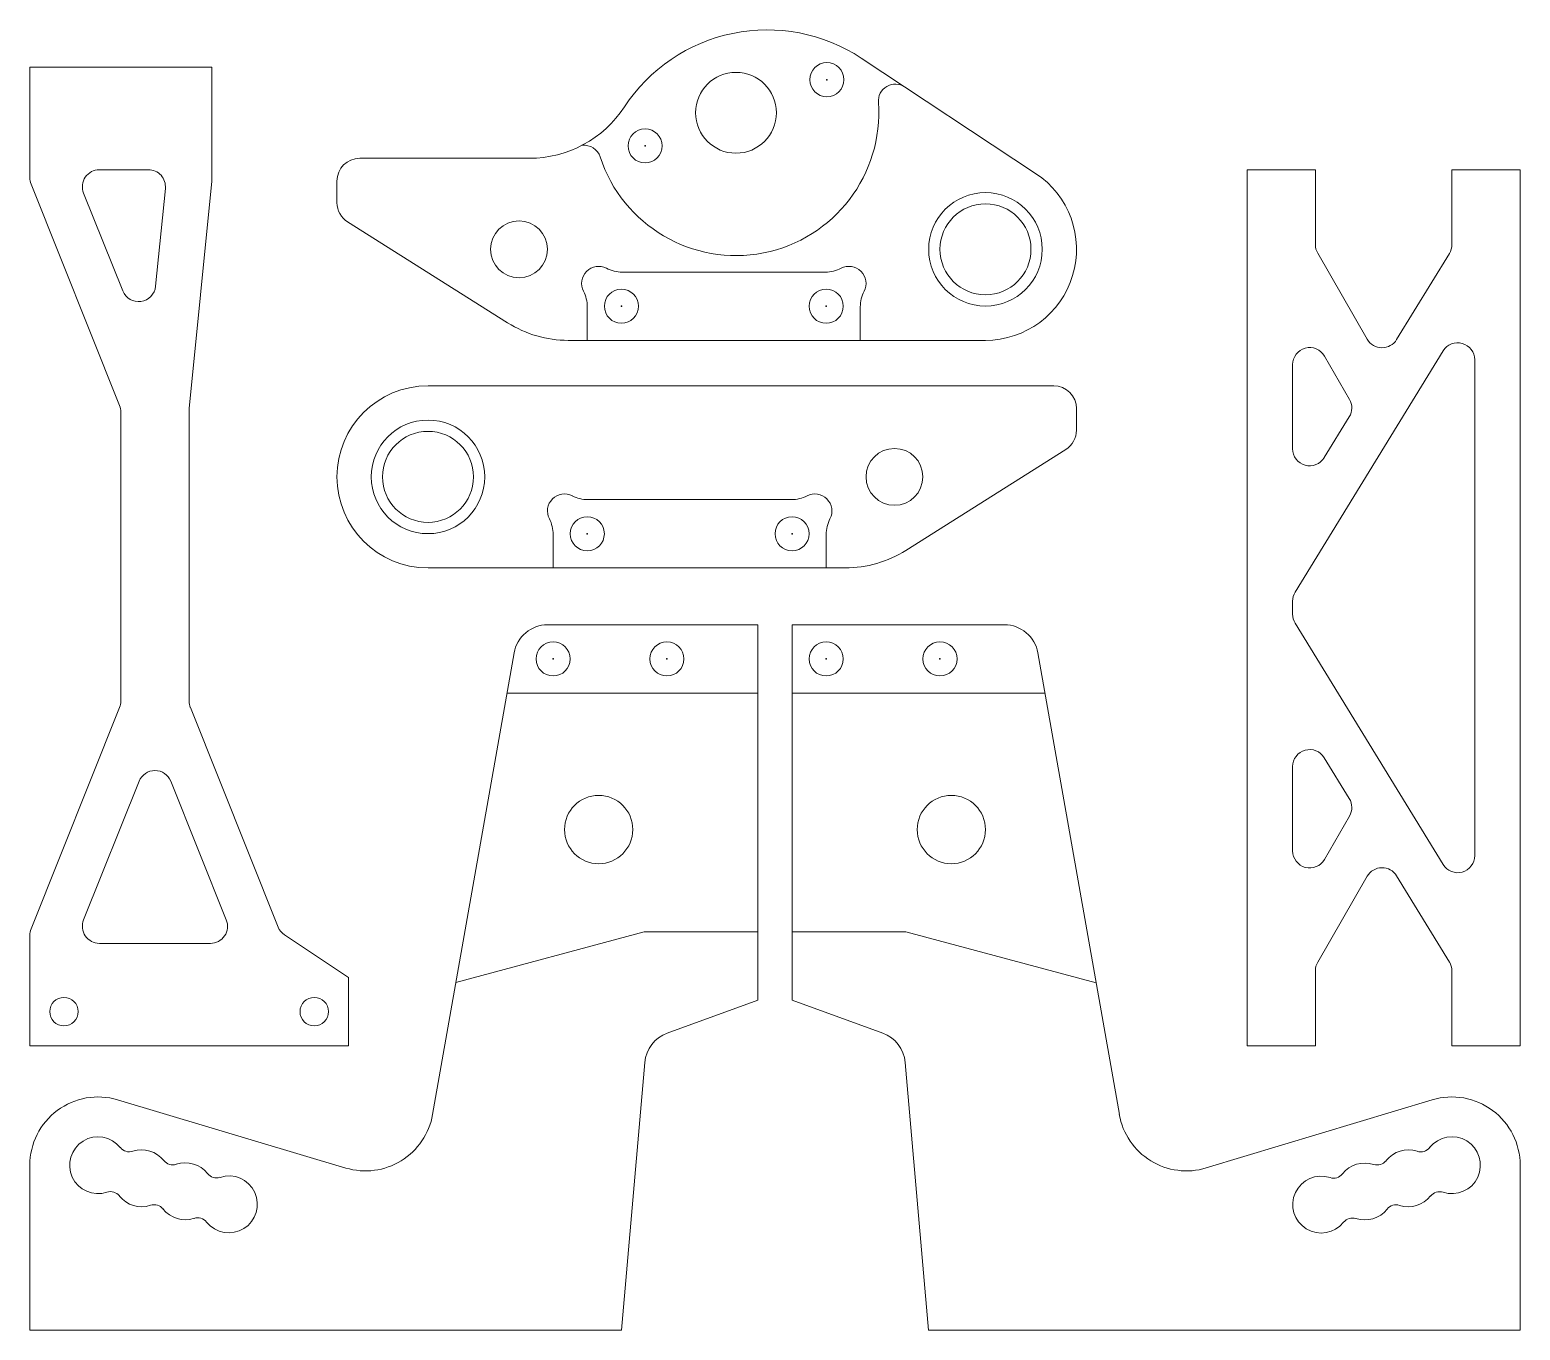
# Model space of a CAD drawing. Header units: millimetres. Extents: x 0 to 131, y 0 to 114.
import ezdxf

# ---------------------------------------------------------------- set-up
doc = ezdxf.new("R2010")
doc.units = ezdxf.units.MM
doc.header["$PDSIZE"] = -1

msp = doc.modelspace()

# ---------------------------------------------------------------- linework, layer by layer
at = {"color": 7, "linetype": 'Continuous', "lineweight": 15}
for p, q in [((73.08, 111.81), (88.41, 101.67)), ((16, 111), (0, 111)), ((0, 111), (0, 101.29)), ((16, 101), (16, 111)), ((29, 103), (43.9, 103)), ((10.42, 102), (6.12, 102)), ((14, 81), (16, 101)), ((27, 99.1), (27, 101)), ((107, 102), (107, 25)), ((113, 102), (107, 102)), ((113, 102), (113, 95.4)), ((125, 95.42), (125, 102)), ((131, 102), (125, 102)), ((131, 25), (131, 102)), ((0.11, 100.73), (7.89, 81.27)), ((4.73, 99.94), (8.17, 91.35)), ((11.06, 91.75), (11.92, 100.35)), ((41.99, 88.54), (27.93, 97.41)), ((113.2, 94.65), (117.56, 87.1)), ((120.14, 87.07), (124.78, 94.64)), ((69.94, 93), (52.06, 93)), ((49, 89.94), (49, 87)), ((73, 87), (73, 89.94)), ((47.33, 87), (84, 87)), ((124.22, 86.07), (111.22, 64.86)), ((116, 81.81), (113.8, 85.62)), ((127, 41.71), (127, 85.29)), ((111, 84.87), (111, 77.47)), ((90, 83), (35, 83)), ((8, 80.71), (8, 55.29)), ((14, 55.29), (14, 81)), ((92, 79.1), (92, 81)), ((113.78, 76.69), (115.98, 80.28)), ((77.01, 68.54), (91.07, 77.41)), ((66.94, 73), (49.06, 73)), ((46, 69.94), (46, 67)), ((70, 67), (70, 69.94)), ((35, 67), (71.67, 67)), ((111, 64.08), (111, 62.92)), ((64, 62), (45.52, 62)), ((64, 29), (64, 62)), ((67, 62), (67, 29)), ((85.66, 62), (67, 62)), ((111.22, 62.14), (124.22, 40.93)), ((42.56, 59.52), (35.41, 18.96)), ((95.77, 18.96), (88.61, 59.52)), ((41.94, 56), (64, 56)), ((67, 56), (89.23, 56)), ((7.89, 54.73), (0.11, 35.27)), ((21.83, 35.43), (14.11, 54.73)), ((115.98, 46.72), (113.78, 50.31)), ((111, 49.53), (111, 42.13)), ((9.61, 48.25), (4.73, 36.06)), ((17.27, 36.06), (12.39, 48.25)), ((113.8, 41.38), (116, 45.19)), ((117.56, 39.9), (113.2, 32.35)), ((124.78, 32.36), (120.14, 39.93)), ((0, 34.71), (0, 25)), ((28, 31), (22.39, 34.74)), ((37.46, 30.57), (54, 35)), ((54, 35), (64, 35)), ((67, 35), (77, 35)), ((77, 35), (93.73, 30.52)), ((6.12, 34), (15.88, 34)), ((113, 31.6), (113, 25)), ((125, 25), (125, 31.58)), ((28, 25), (28, 31)), ((64, 29), (56.02, 26.1)), ((67, 29), (74.98, 26.1)), ((0, 25), (28, 25)), ((107, 25), (113, 25)), ((125, 25), (131, 25)), ((54.06, 23.54), (52, 0)), ((76.94, 23.54), (79, 0)), ((7.72, 20.25), (27.78, 14.25)), ((123.27, 20.24), (103.41, 14.26)), ((0, 14.5), (0, 0)), ((131, 14.5), (131, 0)), ((0, 0), (52, 0)), ((131, 0), (79, 0))]:
    msp.add_line(p, q, dxfattribs=at)
for centre, radius in [((70.06, 109.91), 1.5), ((62.07, 107), 3.55), ((54.08, 104.09), 1.5), ((84, 95), 4.99), ((84, 95), 4), ((43, 95), 2.5), ((52, 90), 1.5), ((70, 90), 1.5), ((35, 75), 4.99), ((35, 75), 4), ((76, 75), 2.5), ((49, 70), 1.5), ((67, 70), 1.5), ((46, 59), 1.5), ((56, 59), 1.5), ((70, 59), 1.5), ((80, 59), 1.5), ((50, 44), 3), ((81, 44), 3), ((3, 28), 1.25), ((25, 28), 1.25)]:
    msp.add_circle(centre, radius, dxfattribs=at)
for centre, radius, start, end in [((64.81, 99.29), 15, 56.5448, 146.7503), ((76.08, 108.02), 1.5, 56.5448, 184.1772), ((43.9, 113), 10, 270, 326.7503), ((62.07, 107), 12.55, 198.0287, 4.1772), ((48.71, 102.65), 1.5, 18.0287, 96.4607), ((29, 101), 2, 90, 180), ((1.5, 101.29), 1.5, 180, 201.8014), ((6.12, 100.5), 1.5, 90, 201.8014), ((10.42, 100.5), 1.5, 354.2894, 90), ((84, 95), 8, 270, 56.5448), ((29, 99.1), 2, 180, 237.7525), ((114.5, 95.4), 1.5, 180, 210), ((123.5, 95.42), 1.5, 328.4987, 0), ((50, 92), 1.5, 62.734, 207.266), ((52.06, 96), 3, 242.734, 270), ((69.94, 96), 3, 270, 297.266), ((72, 92), 1.5, 332.734, 117.266), ((9.56, 91.9), 1.5, 201.8014, 354.2894), ((46, 89.94), 3, 0, 27.266), ((76, 89.94), 3, 152.734, 180), ((47.33, 97), 10, 237.7525, 270), ((118.86, 87.85), 1.5, 210, 328.4987), ((125.5, 85.29), 1.5, 0, 148.4987), ((112.5, 84.87), 1.5, 30, 180), ((35, 75), 8, 90, 270), ((90, 81), 2, 0, 90), ((6.5, 80.71), 1.5, 0, 21.8014), ((114.7, 81.06), 1.5, 328.4987, 30), ((90, 79.1), 2, 302.2475, 0), ((112.5, 77.47), 1.5, 180, 328.4987), ((47, 72), 1.5, 62.734, 207.266), ((69, 72), 1.5, 332.734, 117.266), ((49.06, 76), 3, 242.734, 270), ((66.94, 76), 3, 270, 297.266), ((43, 69.94), 3, 0, 27.266), ((73, 69.94), 3, 152.734, 180), ((71.67, 77), 10, 270, 302.2475), ((112.5, 64.08), 1.5, 148.4987, 180), ((112.5, 62.92), 1.5, 180, 211.5013), ((45.52, 59), 3, 90, 170), ((85.66, 59), 3, 10, 90), ((6.5, 55.29), 1.5, 338.1986, 0), ((15.5, 55.29), 1.5, 180, 201.8014), ((112.5, 49.53), 1.5, 31.5013, 180), ((11, 47.69), 1.5, 21.8014, 158.1986), ((114.7, 45.94), 1.5, 330, 31.5013), ((112.5, 42.13), 1.5, 180, 330), ((118.86, 39.15), 1.5, 31.5013, 150), ((125.5, 41.71), 1.5, 211.5013, 0), ((6.12, 35.5), 1.5, 158.1986, 270), ((15.88, 35.5), 1.5, 270, 21.8014), ((23.22, 35.99), 1.5, 201.8014, 236.3099), ((1.5, 34.71), 1.5, 158.1986, 180), ((114.5, 31.6), 1.5, 150, 180), ((123.5, 31.58), 1.5, 0, 31.5013), ((57.05, 23.28), 3, 110, 175), ((73.95, 23.28), 3, 5, 70), ((6, 14.5), 6, 73.3588, 180), ((125, 14.5), 6, 0, 106.7806), ((29.5, 20), 6, 253.3588, 350), ((101.67, 20), 6, 190, 286.7806), ((6, 14.5), 2.5, 38.5089, 288.2087), ((8.74, 16.68), 1, 218.5089, 288.2087), ((9.83, 13.35), 2.5, 38.5089, 108.2087), ((121.17, 13.35), 2.5, 71.9307, 141.6305), ((122.26, 16.67), 1, 251.9307, 321.6305), ((125, 14.5), 2.5, 251.9307, 141.6305), ((12.57, 15.53), 1, 218.5089, 288.2087), ((13.66, 12.21), 2.5, 38.5089, 108.2087), ((117.34, 12.19), 2.5, 71.9307, 141.6305), ((118.43, 15.52), 1, 251.9307, 321.6305), ((17.5, 11.06), 2.5, 218.5089, 108.2087), ((16.4, 14.39), 1, 218.5089, 288.2087), ((113.51, 11.04), 2.5, 71.9307, 321.6305), ((114.6, 14.36), 1, 251.9307, 321.6305), ((7.09, 11.18), 1, 38.5089, 108.2087), ((9.83, 13.35), 2.5, 218.5089, 288.2087), ((121.17, 13.35), 2.5, 251.9307, 321.6305), ((123.91, 11.17), 1, 71.9307, 141.6305), ((10.93, 10.03), 1, 38.5089, 108.2087), ((13.66, 12.21), 2.5, 218.5089, 288.2087), ((117.34, 12.19), 2.5, 251.9307, 321.6305), ((120.08, 10.02), 1, 71.9307, 141.6305), ((14.76, 8.88), 1, 38.5089, 108.2087), ((116.26, 8.86), 1, 71.9307, 141.6305)]:
    msp.add_arc(centre, radius, start, end, dxfattribs=at)
for p in [(70.06, 109.91), (54.08, 104.09), (52, 90), (70, 90), (49, 70), (67, 70), (46, 59), (56, 59), (70, 59), (80, 59)]:
    msp.add_point(p)

doc.saveas('drawing.dxf')
